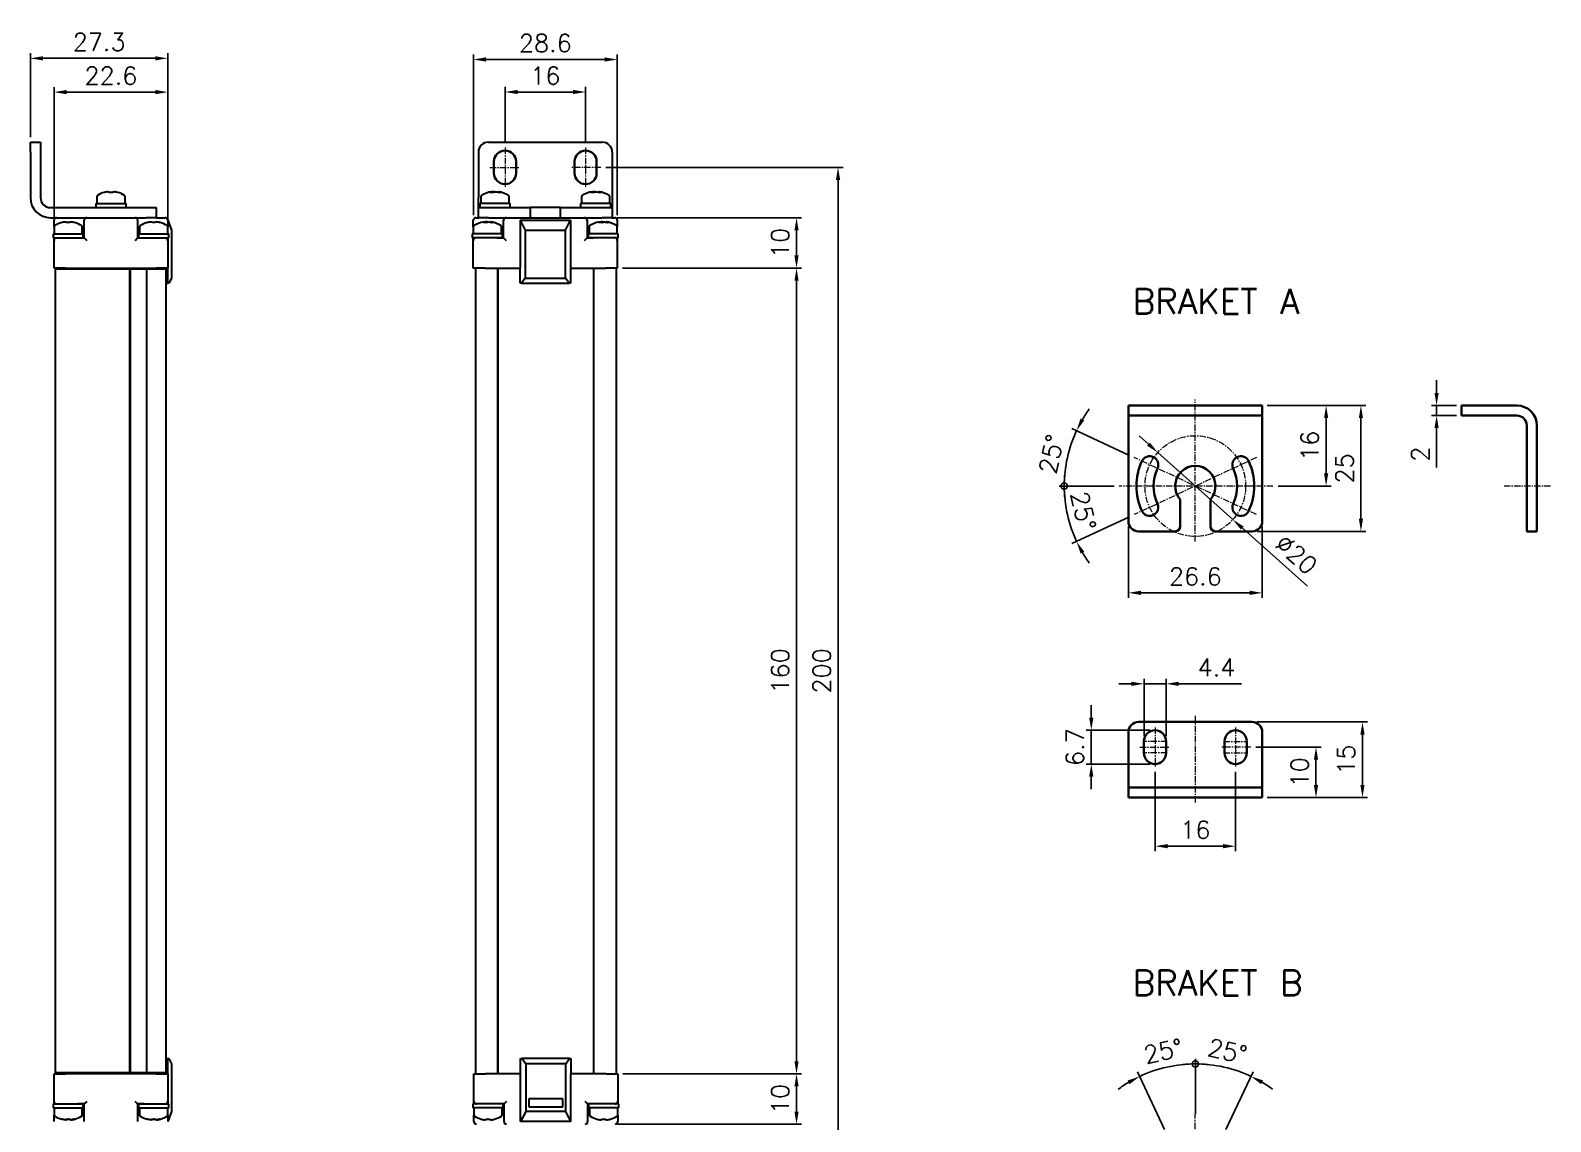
# Model space of a CAD drawing. Extents: x 172 to 474, y 203 to 556.
# Drawn here: x 171.8 to 473.8, y 339.4 to 556.1 of the extents above; entities that cross this region are included whole.
import ezdxf

# ---------------------------------------------------------------- set-up
doc = ezdxf.new("R2010")
doc.units = 0
doc.linetypes.add('CENTER', pattern=[2, 1.25, -0.25, 0.25, -0.25])
doc.layers.get('0').update_dxf_attribs({"linetype": 'CONTINUOUS'})
doc.layers.get('DEFPOINTS').update_dxf_attribs({"linetype": 'CONTINUOUS'})
for name, color, linetype, lineweight in [('AM_0', 7, 'CONTINUOUS', 35), ('Z_OM_CENTER', 4, 'CENTER', 13), ('Z_OM_OUTLINE', 7, 'CONTINUOUS', 30)]:
    doc.layers.add(name, color=color, linetype=linetype, lineweight=lineweight)
doc.layers.add('Z_OM_DIM', color=3, linetype='CONTINUOUS')
doc.styles.get("Standard").update_dxf_attribs({"font": 'txt.shx'})
doc.dimstyles.new('AM_ISO', dxfattribs={"dimtxt": 3.5, "dimasz": 2.5, "dimexe": 1, "dimexo": 1, "dimgap": 1.5, "dimtad": 1, "dimdsep": 46, "dimtxsty": 'Standard', "dimcen": 0, "dimclrd": 256, "dimclre": 256, "dimclrt": 2, "dimadec": 0, "dimazin": 2, "dimtp": 0.1, "dimtm": 0.1, "dimtfac": 0.71, "dimtdec": 3, "dimtmove": 0, "dimatfit": 3, "dimfxl": 0, "dimlwd": -1, "dimlwe": -1, "dimarcsym": 0})

# ---------------------------------------------------------------- blocks, each defined once
blk = doc.blocks.new('*D1')
at = {"layer": 'DEFPOINTS', "color": 0}
for p in [(285.07, 528.91), (332.24, 528.91), (285.07, 328.91)]:
    blk.add_point(p, dxfattribs=at)
at = {"layer": 'Z_OM_DIM'}
for p, q in [((286.07, 528.91), (333.24, 528.91)), ((332.24, 331.41), (332.24, 526.41)), ((286.07, 328.91), (333.24, 328.91))]:
    blk.add_line(p, q, dxfattribs=at)
for points in [[(331.82, 526.41), (332.66, 526.41), (332.24, 528.91)], [(331.82, 331.41), (332.66, 331.41), (332.24, 328.91)]]:
    blk.add_solid(points, dxfattribs=at)
at = {"layer": 'Z_OM_DIM', "color": 2, "insert": (328.99, 428.91), "char_height": 3.5, "attachment_point": 5, "rotation": 90}
blk.add_mtext('200', dxfattribs=at)
blk = doc.blocks.new('*D2')
at = {"layer": 'DEFPOINTS', "color": 0}
for p in [(395.76, 472.28), (410.67, 458.95)]:
    blk.add_point(p, dxfattribs=at)
at = {"layer": 'Z_OM_DIM'}
for p, q in [((393.9, 473.95), (392.03, 475.61)), ((395.76, 472.28), (410.67, 458.95)), ((425.5, 445.71), (412.54, 457.29))]:
    blk.add_line(p, q, dxfattribs=at)
for points in [[(394.17, 474.26), (393.62, 473.64), (395.76, 472.28)], [(412.81, 457.6), (412.26, 456.98), (410.67, 458.95)]]:
    blk.add_solid(points, dxfattribs=at)
at = {"layer": 'Z_OM_DIM', "color": 2, "insert": (423.28, 452.04), "char_height": 3.5, "attachment_point": 5, "rotation": 318.2093}
blk.add_mtext('∅20', dxfattribs=at)
blk = doc.blocks.new('_DotSmall')
at = {"color": 0, "linetype": 'ByBlock', "const_width": 0.5}
blk.add_lwpolyline([(-0.0625, 0, 1), (0.0625, 0, 1)], format="xyb", close=True, dxfattribs=at)
blk = doc.blocks.new('*D3')
at = {"layer": 'DEFPOINTS', "color": 0}
for p in [(415.37, 471.28), (388.1, 465.62), (418.65, 465.62), (377.45, 461.84), (391.07, 459.95)]:
    blk.add_point(p, dxfattribs=at)
at = {"layer": 'Z_OM_DIM'}
for p, q in [((387.1, 465.62), (376.17, 465.62)), ((390.16, 459.53), (378.71, 454.19))]:
    blk.add_line(p, q, dxfattribs=at)
for start, end in [(174.4976, 180), (180, 205), (210.5024, 216.0049)]:
    blk.add_arc((403.22, 465.62), 26.04, start, end, dxfattribs=at)
blk.add_solid([(380.41, 452.21), (381.15, 452.59), (379.61, 454.61)], dxfattribs=at)
at = {"layer": 'Z_OM_DIM', "xscale": 2.5, "yscale": 2.5, "zscale": 2.5, "rotation": 269.9999999999999}
blk.add_blockref('_DotSmall', (377.17, 465.62), dxfattribs=at)
at = {"layer": 'Z_OM_DIM', "color": 2, "insert": (380.97, 460.69), "char_height": 3.5, "attachment_point": 5, "rotation": 282.5}
blk.add_mtext('25°', dxfattribs=at)
blk = doc.blocks.new('*D4')
at = {"layer": 'DEFPOINTS', "color": 0}
for p in [(389.92, 458.62), (416.52, 458.62), (416.52, 444.41)]:
    blk.add_point(p, dxfattribs=at)
at = {"layer": 'Z_OM_DIM'}
for p, q in [((389.92, 457.62), (389.92, 443.41)), ((416.52, 457.62), (416.52, 443.41)), ((392.42, 444.41), (414.02, 444.41))]:
    blk.add_line(p, q, dxfattribs=at)
for points in [[(392.42, 444.83), (392.42, 444), (389.92, 444.41)], [(414.02, 444.83), (414.02, 444), (416.52, 444.41)]]:
    blk.add_solid(points, dxfattribs=at)
at = {"layer": 'Z_OM_DIM', "color": 2, "insert": (403.22, 447.66), "char_height": 3.5, "attachment_point": 5}
blk.add_mtext('26.6', dxfattribs=at)
blk = doc.blocks.new('*D5')
at = {"layer": 'DEFPOINTS', "color": 0}
for p in [(416.52, 481.62), (429.2, 481.62), (418.65, 465.62)]:
    blk.add_point(p, dxfattribs=at)
at = {"layer": 'Z_OM_DIM'}
for p, q in [((417.52, 481.62), (430.2, 481.62)), ((429.2, 468.12), (429.2, 479.12)), ((419.65, 465.62), (430.2, 465.62))]:
    blk.add_line(p, q, dxfattribs=at)
for points in [[(428.79, 479.12), (429.62, 479.12), (429.2, 481.62)], [(428.79, 468.12), (429.62, 468.12), (429.2, 465.62)]]:
    blk.add_solid(points, dxfattribs=at)
at = {"layer": 'Z_OM_DIM', "color": 2, "insert": (425.95, 473.62), "char_height": 3.5, "attachment_point": 5, "rotation": 90}
blk.add_mtext('16', dxfattribs=at)
blk = doc.blocks.new('*D6')
at = {"layer": 'DEFPOINTS', "color": 0}
for p in [(416.52, 481.62), (436.12, 481.62), (414.52, 456.62)]:
    blk.add_point(p, dxfattribs=at)
at = {"layer": 'Z_OM_DIM'}
for p, q in [((417.52, 481.62), (437.12, 481.62)), ((436.12, 459.12), (436.12, 479.12)), ((415.52, 456.62), (437.12, 456.62))]:
    blk.add_line(p, q, dxfattribs=at)
for points in [[(435.7, 479.12), (436.53, 479.12), (436.12, 481.62)], [(435.7, 459.12), (436.53, 459.12), (436.12, 456.62)]]:
    blk.add_solid(points, dxfattribs=at)
at = {"layer": 'Z_OM_DIM', "color": 2, "insert": (432.87, 469.12), "char_height": 3.5, "attachment_point": 5, "rotation": 90}
blk.add_mtext('25', dxfattribs=at)
blk = doc.blocks.new('*D7')
at = {"layer": 'DEFPOINTS', "color": 0}
for p in [(456.08, 481.62), (451.15, 479.62), (456.08, 479.62)]:
    blk.add_point(p, dxfattribs=at)
at = {"layer": 'Z_OM_DIM'}
for p, q in [((451.15, 484.12), (451.15, 486.62)), ((455.08, 481.62), (450.15, 481.62)), ((451.15, 481.62), (451.15, 479.62)), ((455.08, 479.62), (450.15, 479.62)), ((451.15, 477.12), (451.15, 469.29))]:
    blk.add_line(p, q, dxfattribs=at)
for points in [[(450.73, 484.12), (451.56, 484.12), (451.15, 481.62)], [(450.73, 477.12), (451.56, 477.12), (451.15, 479.62)]]:
    blk.add_solid(points, dxfattribs=at)
at = {"layer": 'Z_OM_DIM', "color": 2, "insert": (447.9, 471.95), "char_height": 3.5, "attachment_point": 5, "rotation": 90}
blk.add_mtext('2', dxfattribs=at)
blk = doc.blocks.new('*D8')
at = {"layer": 'DEFPOINTS', "color": 0}
for p in [(414.22, 413.77), (427.19, 413.77), (416.52, 403.77)]:
    blk.add_point(p, dxfattribs=at)
at = {"layer": 'Z_OM_DIM'}
for p, q in [((415.22, 413.77), (428.19, 413.77)), ((427.19, 406.27), (427.19, 411.27)), ((417.52, 403.77), (428.19, 403.77))]:
    blk.add_line(p, q, dxfattribs=at)
for points in [[(426.77, 411.27), (427.61, 411.27), (427.19, 413.77)], [(426.77, 406.27), (427.61, 406.27), (427.19, 403.77)]]:
    blk.add_solid(points, dxfattribs=at)
at = {"layer": 'Z_OM_DIM', "color": 2, "insert": (423.94, 408.77), "char_height": 3.5, "attachment_point": 5, "rotation": 90}
blk.add_mtext('10', dxfattribs=at)
blk = doc.blocks.new('*D9')
at = {"layer": 'DEFPOINTS', "color": 0}
for p in [(414.52, 418.77), (436.43, 418.77), (416.52, 403.77)]:
    blk.add_point(p, dxfattribs=at)
at = {"layer": 'Z_OM_DIM'}
for p, q in [((415.52, 418.77), (437.43, 418.77)), ((436.43, 406.27), (436.43, 416.27)), ((417.52, 403.77), (437.43, 403.77))]:
    blk.add_line(p, q, dxfattribs=at)
for points in [[(436.01, 416.27), (436.84, 416.27), (436.43, 418.77)], [(436.01, 406.27), (436.84, 406.27), (436.43, 403.77)]]:
    blk.add_solid(points, dxfattribs=at)
at = {"layer": 'Z_OM_DIM', "color": 2, "insert": (433.18, 411.27), "char_height": 3.5, "attachment_point": 5, "rotation": 90}
blk.add_mtext('15', dxfattribs=at)
blk = doc.blocks.new('*D10')
at = {"layer": 'DEFPOINTS', "color": 0}
for p in [(397.42, 426.35), (393.02, 414.92), (397.42, 414.92)]:
    blk.add_point(p, dxfattribs=at)
at = {"layer": 'Z_OM_DIM'}
for p, q in [((390.52, 426.35), (388.02, 426.35)), ((393.02, 415.92), (393.02, 427.35)), ((393.02, 426.35), (397.42, 426.35)), ((397.42, 415.92), (397.42, 427.35)), ((399.92, 426.35), (412.42, 426.35))]:
    blk.add_line(p, q, dxfattribs=at)
for points in [[(390.52, 426.76), (390.52, 425.93), (393.02, 426.35)], [(399.92, 426.76), (399.92, 425.93), (397.42, 426.35)]]:
    blk.add_solid(points, dxfattribs=at)
at = {"layer": 'Z_OM_DIM', "color": 2, "insert": (407.42, 429.6), "char_height": 3.5, "attachment_point": 5}
blk.add_mtext('4.4', dxfattribs=at)
blk = doc.blocks.new('*D11')
at = {"layer": 'DEFPOINTS', "color": 0}
for p in [(395.22, 417.12), (382.55, 410.42), (395.22, 410.42)]:
    blk.add_point(p, dxfattribs=at)
at = {"layer": 'Z_OM_DIM'}
for p, q in [((382.55, 419.62), (382.55, 422.12)), ((394.22, 417.12), (381.55, 417.12)), ((382.55, 417.12), (382.55, 410.42)), ((394.22, 410.42), (381.55, 410.42)), ((382.55, 407.92), (382.55, 405.42))]:
    blk.add_line(p, q, dxfattribs=at)
for points in [[(382.13, 419.62), (382.96, 419.62), (382.55, 417.12)], [(382.13, 407.92), (382.96, 407.92), (382.55, 410.42)]]:
    blk.add_solid(points, dxfattribs=at)
at = {"layer": 'Z_OM_DIM', "color": 2, "insert": (379.3, 413.77), "char_height": 3.5, "attachment_point": 5, "rotation": 90}
blk.add_mtext('6.7', dxfattribs=at)
blk = doc.blocks.new('*D12')
at = {"layer": 'DEFPOINTS', "color": 0}
for p in [(395.22, 409.86), (411.22, 409.86), (411.22, 394.1)]:
    blk.add_point(p, dxfattribs=at)
at = {"layer": 'Z_OM_DIM'}
for p, q in [((395.22, 408.86), (395.22, 393.1)), ((411.22, 408.86), (411.22, 393.1)), ((397.72, 394.1), (408.72, 394.1))]:
    blk.add_line(p, q, dxfattribs=at)
for points in [[(397.72, 394.52), (397.72, 393.69), (395.22, 394.1)], [(408.72, 394.52), (408.72, 393.69), (411.22, 394.1)]]:
    blk.add_solid(points, dxfattribs=at)
at = {"layer": 'Z_OM_DIM', "color": 2, "insert": (403.22, 397.35), "char_height": 3.5, "attachment_point": 5}
blk.add_mtext('16', dxfattribs=at)
blk = doc.blocks.new('*D14')
at = {"layer": 'DEFPOINTS', "color": 0}
for p in [(378.27, 473.09), (391.07, 471.28), (388.1, 465.62), (418.65, 465.62), (415.37, 459.95)]:
    blk.add_point(p, dxfattribs=at)
at = {"layer": 'Z_OM_DIM'}
for p, q in [((390.16, 471.71), (378.71, 477.05)), ((387.1, 465.62), (376.17, 465.62))]:
    blk.add_line(p, q, dxfattribs=at)
for start, end in [(143.9951, 149.4976), (155, 180), (180, 185.5024)]:
    blk.add_arc((403.22, 465.62), 26.04, start, end, dxfattribs=at)
blk.add_solid([(381.15, 478.64), (380.41, 479.03), (379.61, 476.62)], dxfattribs=at)
at = {"layer": 'Z_OM_DIM', "xscale": 2.5, "yscale": 2.5, "zscale": 2.5, "rotation": 89.99999999999984}
blk.add_blockref('_DotSmall', (377.17, 465.62), dxfattribs=at)
at = {"layer": 'Z_OM_DIM', "color": 2, "insert": (374.62, 471.96), "char_height": 3.5, "attachment_point": 5, "rotation": 77.5}
blk.add_mtext('25°', dxfattribs=at)
blk = doc.blocks.new('*D15')
at = {"layer": 'DEFPOINTS', "color": 0}
for p in [(399.42, 350.58), (403.22, 339.94), (397.55, 336.97), (408.88, 312.96), (403.22, 309.69)]:
    blk.add_point(p, dxfattribs=at)
at = {"layer": 'Z_OM_DIM'}
for p, q in [((403.22, 340.94), (403.22, 351.86)), ((397.12, 337.87), (391.73, 349.29))]:
    blk.add_line(p, q, dxfattribs=at)
for start, end in [(90, 115.2737), (84.466, 90), (120.8077, 126.3417)]:
    blk.add_arc((403.22, 324.97), 25.89, start, end, dxfattribs=at)
blk.add_solid([(389.76, 347.57), (390.15, 346.84), (392.16, 348.38)], dxfattribs=at)
at = {"layer": 'Z_OM_DIM', "xscale": 2.5, "yscale": 2.5, "zscale": 2.5, "rotation": 179.9999999999999}
blk.add_blockref('_DotSmall', (403.22, 350.86), dxfattribs=at)
at = {"layer": 'Z_OM_DIM', "color": 2, "insert": (396.84, 353.4), "char_height": 3.5, "attachment_point": 5, "rotation": 12.6368}
blk.add_mtext('25°', dxfattribs=at)
blk = doc.blocks.new('*D16')
at = {"layer": 'DEFPOINTS', "color": 0}
for p in [(410.72, 349.75), (403.22, 339.94), (408.88, 336.97), (397.55, 312.96), (403.22, 309.69)]:
    blk.add_point(p, dxfattribs=at)
at = {"layer": 'Z_OM_DIM'}
for p, q in [((403.22, 340.94), (403.22, 351.86)), ((409.31, 337.87), (414.7, 349.29))]:
    blk.add_line(p, q, dxfattribs=at)
for start, end in [(90, 95.533), (64.7263, 90), (53.6604, 59.1933)]:
    blk.add_arc((403.22, 324.97), 25.9, start, end, dxfattribs=at)
blk.add_solid([(416.28, 346.84), (416.68, 347.58), (414.27, 348.39)], dxfattribs=at)
at = {"layer": 'Z_OM_DIM', "xscale": 2.5, "yscale": 2.5, "zscale": 2.5, "rotation": 359.9999999999999}
blk.add_blockref('_DotSmall', (403.22, 350.86), dxfattribs=at)
at = {"layer": 'Z_OM_DIM', "color": 2, "insert": (409.59, 353.41), "char_height": 3.5, "attachment_point": 5, "rotation": 347.3632}
blk.add_mtext('25°', dxfattribs=at)
blk = doc.blocks.new('*D25')
at = {"layer": 'DEFPOINTS', "color": 0}
for p in [(288.38, 508.91), (323.99, 508.91), (288.48, 348.91)]:
    blk.add_point(p, dxfattribs=at)
at = {"layer": 'Z_OM_DIM'}
for p, q in [((289.38, 508.91), (324.99, 508.91)), ((323.99, 351.41), (323.99, 506.41)), ((289.48, 348.91), (324.99, 348.91))]:
    blk.add_line(p, q, dxfattribs=at)
for points in [[(323.57, 506.41), (324.4, 506.41), (323.99, 508.91)], [(323.57, 351.41), (324.4, 351.41), (323.99, 348.91)]]:
    blk.add_solid(points, dxfattribs=at)
at = {"layer": 'Z_OM_DIM', "color": 2, "insert": (320.74, 428.91), "char_height": 3.5, "attachment_point": 5, "rotation": 90}
blk.add_mtext('160', dxfattribs=at)
blk = doc.blocks.new('*D26')
at = {"layer": 'DEFPOINTS', "color": 0}
for p in [(287.38, 518.91), (323.99, 518.91), (288.38, 508.91)]:
    blk.add_point(p, dxfattribs=at)
at = {"layer": 'Z_OM_DIM'}
for p, q in [((288.38, 518.91), (324.99, 518.91)), ((323.99, 511.41), (323.99, 516.41)), ((289.38, 508.91), (324.99, 508.91))]:
    blk.add_line(p, q, dxfattribs=at)
for points in [[(323.57, 516.41), (324.4, 516.41), (323.99, 518.91)], [(323.57, 511.41), (324.4, 511.41), (323.99, 508.91)]]:
    blk.add_solid(points, dxfattribs=at)
at = {"layer": 'Z_OM_DIM', "color": 2, "insert": (320.74, 513.91), "char_height": 3.5, "attachment_point": 5, "rotation": 90}
blk.add_mtext('10', dxfattribs=at)
blk = doc.blocks.new('*D27')
at = {"layer": 'DEFPOINTS', "color": 0}
for p in [(288.48, 348.91), (287.48, 338.91), (323.99, 338.91)]:
    blk.add_point(p, dxfattribs=at)
at = {"layer": 'Z_OM_DIM'}
for p, q in [((289.48, 348.91), (324.99, 348.91)), ((323.99, 346.41), (323.99, 341.41)), ((288.48, 338.91), (324.99, 338.91))]:
    blk.add_line(p, q, dxfattribs=at)
for points in [[(323.57, 346.41), (324.4, 346.41), (323.99, 348.91)], [(323.57, 341.41), (324.4, 341.41), (323.99, 338.91)]]:
    blk.add_solid(points, dxfattribs=at)
at = {"layer": 'Z_OM_DIM', "color": 2, "insert": (320.74, 343.91), "char_height": 3.5, "attachment_point": 5, "rotation": 90}
blk.add_mtext('10', dxfattribs=at)
blk = doc.blocks.new('*D29')
at = {"layer": 'DEFPOINTS', "color": 0}
for p in [(288.38, 550.33), (259.78, 518.41), (288.38, 518.41)]:
    blk.add_point(p, dxfattribs=at)
at = {"layer": 'Z_OM_DIM'}
for p, q in [((259.78, 519.41), (259.78, 551.33)), ((262.28, 550.33), (285.88, 550.33)), ((288.38, 519.41), (288.38, 551.33))]:
    blk.add_line(p, q, dxfattribs=at)
for points in [[(262.28, 550.75), (262.28, 549.91), (259.78, 550.33)], [(285.88, 550.75), (285.88, 549.91), (288.38, 550.33)]]:
    blk.add_solid(points, dxfattribs=at)
at = {"layer": 'Z_OM_DIM', "color": 2, "insert": (274.08, 553.58), "char_height": 3.5, "attachment_point": 5}
blk.add_mtext('28.6', dxfattribs=at)
blk = doc.blocks.new('*D30')
at = {"layer": 'DEFPOINTS', "color": 0}
for p in [(282.08, 543.87), (266.08, 532.82), (282.08, 532.82)]:
    blk.add_point(p, dxfattribs=at)
at = {"layer": 'Z_OM_DIM'}
for p, q in [((266.08, 533.82), (266.08, 544.87)), ((268.58, 543.87), (279.58, 543.87)), ((282.08, 533.82), (282.08, 544.87))]:
    blk.add_line(p, q, dxfattribs=at)
for points in [[(268.58, 544.29), (268.58, 543.46), (266.08, 543.87)], [(279.58, 544.29), (279.58, 543.46), (282.08, 543.87)]]:
    blk.add_solid(points, dxfattribs=at)
at = {"layer": 'Z_OM_DIM', "color": 2, "insert": (274.08, 547.12), "char_height": 3.5, "attachment_point": 5}
blk.add_mtext('16', dxfattribs=at)
blk = doc.blocks.new('*D31')
at = {"layer": 'DEFPOINTS', "color": 0}
for p in [(176.48, 543.85), (176.48, 514.41), (199.08, 514.41)]:
    blk.add_point(p, dxfattribs=at)
at = {"layer": 'Z_OM_DIM'}
for p, q in [((176.48, 515.41), (176.48, 544.85)), ((196.58, 543.85), (178.98, 543.85)), ((199.08, 515.41), (199.08, 544.85))]:
    blk.add_line(p, q, dxfattribs=at)
for points in [[(178.98, 544.27), (178.98, 543.43), (176.48, 543.85)], [(196.58, 544.27), (196.58, 543.43), (199.08, 543.85)]]:
    blk.add_solid(points, dxfattribs=at)
at = {"layer": 'Z_OM_DIM', "color": 2, "insert": (187.78, 547.1), "char_height": 3.5, "attachment_point": 5}
blk.add_mtext('22.6', dxfattribs=at)
blk = doc.blocks.new('*D32')
at = {"layer": 'DEFPOINTS', "color": 0}
for p in [(199.08, 550.56), (171.78, 533.91), (199.08, 514.41)]:
    blk.add_point(p, dxfattribs=at)
at = {"layer": 'Z_OM_DIM'}
for p, q in [((171.78, 534.91), (171.78, 551.56)), ((174.28, 550.56), (196.58, 550.56)), ((199.08, 515.41), (199.08, 551.56))]:
    blk.add_line(p, q, dxfattribs=at)
for points in [[(174.28, 550.97), (174.28, 550.14), (171.78, 550.56)], [(196.58, 550.97), (196.58, 550.14), (199.08, 550.56)]]:
    blk.add_solid(points, dxfattribs=at)
at = {"layer": 'Z_OM_DIM', "color": 2, "insert": (185.43, 553.81), "char_height": 3.5, "attachment_point": 5}
blk.add_mtext('27.3', dxfattribs=at)

msp = doc.modelspace()

# ---------------------------------------------------------------- linework, layer by layer
at = {"layer": 'AM_0'}
for p, q in [((263.875, 530.062), (263.875, 527.762)), ((268.275, 527.762), (268.275, 530.062)), ((279.875, 530.062), (279.875, 527.762)), ((284.275, 530.062), (284.275, 527.762)), ((456.08, 481.618), (467.08, 481.618)), ((456.08, 479.618), (456.08, 481.618)), ((456.08, 479.618), (467.08, 479.618)), ((469.08, 456.618), (469.08, 477.618)), ((471.08, 456.618), (471.08, 477.618)), ((400.217, 462.973), (400.217, 457.618)), ((406.217, 462.973), (406.217, 457.618)), ((407.217, 456.618), (414.517, 456.618)), ((469.08, 456.618), (471.08, 456.618)), ((414.517, 418.766), (391.917, 418.766)), ((389.917, 416.766), (389.917, 403.766)), ((393.017, 414.916), (393.017, 412.616)), ((397.417, 412.616), (397.417, 414.916)), ((409.017, 414.916), (409.017, 412.616)), ((413.417, 414.916), (413.417, 412.616)), ((416.517, 416.766), (416.517, 403.766)), ((416.517, 405.766), (389.917, 405.766)), ((416.517, 403.766), (389.917, 403.766))]:
    msp.add_line(p, q, dxfattribs=at)
at = {"layer": 'AM_0', "linetype": 'Continuous'}
for p, q in [((389.917, 458.618), (389.917, 481.618)), ((416.517, 481.618), (389.917, 481.618)), ((416.517, 458.618), (416.517, 481.618)), ((416.517, 479.618), (389.917, 479.618)), ((391.917, 456.618), (399.217, 456.618))]:
    msp.add_line(p, q, dxfattribs=at)
at = {"layer": 'AM_0'}
for centre, radius, start, end in [((266.075, 530.062), 2.2, 0, 180), ((282.075, 530.062), 2.2, 0, 180), ((266.075, 527.762), 2.2, 180, 0), ((282.075, 527.762), 2.2, 180, 0), ((467.08, 477.618), 4, 0, 90), ((467.08, 477.618), 2, 0, 90), ((399.217, 457.618), 1, 270, 0), ((407.217, 457.618), 1, 180, 270), ((391.917, 416.766), 2, 90, 180), ((395.217, 414.916), 2.2, 0, 180), ((411.217, 414.916), 2.2, 0, 180), ((414.517, 416.766), 2, 0, 90), ((395.217, 412.616), 2.2, 180, 0), ((411.217, 412.616), 2.2, 180, 0)]:
    msp.add_arc(centre, radius, start, end, dxfattribs=at)
at = {"layer": 'AM_0', "linetype": 'Continuous'}
for centre, radius, start, end in [((394.154, 469.845), 1.7, 335, 155), ((412.28, 469.845), 1.7, 25, 205), ((403.217, 465.618), 11.7, 155, 205), ((403.217, 465.618), 8.3, 155, 205), ((403.217, 465.618), 4, 318.59038, 221.40962), ((403.217, 465.618), 8.3, 335, 25), ((403.217, 465.618), 11.7, 335, 25), ((394.154, 461.392), 1.7, 205, 25), ((412.28, 461.392), 1.7, 155, 335), ((391.917, 458.618), 2, 180, 270), ((414.517, 458.618), 2, 270, 0)]:
    msp.add_arc(centre, radius, start, end, dxfattribs=at)
at = {"layer": 'Z_OM_CENTER'}
for p, q in [((266.075, 532.822), (266.075, 525.002)), ((282.075, 532.822), (282.075, 525.002)), ((263.075, 528.912), (269.075, 528.912)), ((285.075, 528.912), (279.075, 528.912)), ((403.217, 454.616), (403.217, 482.801)), ((415.368, 459.952), (391.065, 471.285)), ((415.368, 471.285), (391.065, 459.952)), ((418.647, 465.618), (388.096, 465.618)), ((473.798, 465.618), (464.51, 465.618)), ((403.217, 420.018), (403.217, 402.66)), ((395.217, 417.676), (395.217, 409.856)), ((411.217, 417.676), (411.217, 409.856)), ((392.217, 413.766), (398.216, 413.766)), ((397.585, 414.916), (392.762, 414.916)), ((414.216, 413.766), (408.217, 413.766)), ((408.848, 414.916), (413.672, 414.916)), ((397.585, 412.616), (392.762, 412.616)), ((408.848, 412.616), (413.672, 412.616)), ((403.217, 302.005), (403.217, 340.873)), ((403.217, 302.005), (403.217, 340.873))]:
    msp.add_line(p, q, dxfattribs=at)
msp.add_circle((403.217, 465.618), 10, dxfattribs=at)
at = {"layer": 'Z_OM_OUTLINE', "color": 7, "linetype": 'Continuous'}
for p, q in [((171.78, 531.912), (171.78, 533.912)), ((171.78, 533.912), (173.78, 533.912)), ((171.78, 531.912), (171.78, 522.912)), ((173.78, 533.912), (173.78, 531.912)), ((173.78, 531.912), (173.78, 522.912)), ((260.775, 531.912), (260.775, 522.912)), ((262.775, 533.912), (285.375, 533.912)), ((287.375, 531.912), (287.375, 522.912)), ((184.98, 523.109), (184.98, 521.712)), ((186.474, 523.924), (186.468, 523.937)), ((187.216, 524.066), (187.41, 524.066)), ((187.41, 524.066), (187.41, 523.924)), ((188.15, 524.066), (188.345, 524.066)), ((188.15, 523.924), (188.15, 524.066)), ((189.093, 523.937), (189.087, 523.924)), ((190.58, 521.712), (190.58, 523.109)), ((260.775, 520.912), (260.775, 522.912)), ((261.275, 523.109), (261.275, 521.712)), ((263.4, 524.066), (263.451, 524.066)), ((263.458, 523.924), (263.451, 524.066)), ((264.063, 524.066), (263.816, 524.066)), ((264.063, 524.066), (264.334, 524.066)), ((266.875, 521.712), (266.875, 523.109)), ((281.275, 523.109), (281.275, 521.712)), ((283.4, 524.066), (283.451, 524.066)), ((283.458, 523.924), (283.451, 524.066)), ((284.063, 524.066), (283.816, 524.066)), ((284.063, 524.066), (284.334, 524.066)), ((286.875, 521.712), (286.875, 523.109)), ((287.375, 522.912), (287.375, 520.912)), ((175.78, 520.912), (194.78, 520.912)), ((184.78, 521.712), (184.78, 520.912)), ((184.78, 521.712), (187.78, 521.712)), ((187.78, 521.712), (190.78, 521.712)), ((190.78, 520.912), (190.78, 521.712)), ((194.78, 520.912), (196.78, 520.912)), ((196.78, 520.912), (196.78, 518.912)), ((260.775, 520.912), (262.775, 520.912)), ((260.775, 518.912), (260.775, 520.912)), ((267.075, 521.712), (261.075, 521.712)), ((261.075, 521.712), (261.075, 520.912)), ((262.775, 520.912), (270.075, 520.912)), ((267.075, 520.912), (267.075, 521.712)), ((270.075, 520.912), (271.075, 520.912)), ((277.075, 520.912), (271.075, 520.912)), ((271.075, 520.912), (271.075, 518.912)), ((277.075, 518.912), (277.075, 520.912)), ((277.075, 520.912), (278.075, 520.912)), ((278.075, 520.912), (285.375, 520.912)), ((281.075, 521.712), (281.075, 520.912)), ((287.075, 521.712), (281.075, 521.712)), ((285.375, 520.912), (287.375, 520.912)), ((287.075, 520.912), (287.075, 521.712)), ((287.375, 520.912), (287.375, 518.912)), ((175.78, 518.912), (182.98, 518.912)), ((176.48, 517.109), (176.48, 518.412)), ((176.48, 517.109), (176.48, 515.712)), ((177.974, 517.924), (177.968, 517.937)), ((178.716, 518.066), (178.91, 518.066)), ((178.91, 518.066), (178.91, 517.924)), ((179.65, 518.066), (179.845, 518.066)), ((179.65, 517.924), (179.65, 518.066)), ((180.593, 517.937), (180.587, 517.924)), ((182.08, 515.712), (182.08, 517.109)), ((182.48, 514.912), (182.48, 518.412)), ((182.98, 518.912), (192.58, 518.912)), ((192.58, 518.912), (194.78, 518.912)), ((193.08, 518.412), (193.08, 514.912)), ((193.48, 517.109), (193.48, 515.712)), ((196.78, 518.912), (194.78, 518.912)), ((194.974, 517.924), (194.968, 517.937)), ((195.716, 518.066), (195.91, 518.066)), ((195.91, 518.066), (195.91, 517.924)), ((196.65, 518.066), (196.845, 518.066)), ((196.65, 517.924), (196.65, 518.066)), ((196.78, 518.912), (198.58, 518.912)), ((197.593, 517.937), (197.587, 517.924)), ((199.08, 518.412), (199.78, 516.412)), ((199.08, 518.412), (199.08, 517.109)), ((199.08, 515.712), (199.08, 517.109)), ((259.775, 517.109), (259.775, 518.412)), ((259.775, 517.109), (259.775, 515.712)), ((260.275, 518.912), (260.775, 518.912)), ((262.775, 518.912), (260.775, 518.912)), ((261.905, 518.066), (261.992, 518.066)), ((261.998, 517.924), (261.992, 518.066)), ((262.495, 518.066), (262.234, 518.066)), ((262.245, 517.924), (262.234, 518.066)), ((262.655, 518.066), (262.916, 518.066)), ((262.775, 518.912), (266.275, 518.912)), ((263.245, 518.066), (263.158, 518.066)), ((265.375, 515.712), (265.375, 517.109)), ((265.775, 514.912), (265.775, 518.412)), ((266.275, 518.912), (281.875, 518.912)), ((269.075, 518.412), (269.075, 508.912)), ((269.075, 518.412), (279.075, 518.412)), ((269.075, 518.412), (270.075, 516.412)), ((278.075, 516.412), (279.075, 518.412)), ((279.075, 518.412), (279.075, 508.912)), ((281.875, 518.912), (285.375, 518.912)), ((282.375, 518.412), (282.375, 514.912)), ((282.775, 517.109), (282.775, 515.712)), ((284.905, 518.066), (284.992, 518.066)), ((284.998, 517.924), (284.992, 518.066)), ((285.495, 518.066), (285.234, 518.066)), ((285.245, 517.924), (285.234, 518.066)), ((287.375, 518.912), (285.375, 518.912)), ((285.655, 518.066), (285.916, 518.066)), ((286.245, 518.066), (286.158, 518.066)), ((287.375, 518.912), (287.875, 518.912)), ((288.375, 518.412), (288.375, 517.109)), ((288.375, 515.712), (288.375, 517.109)), ((176.28, 515.712), (176.28, 514.912)), ((176.28, 515.712), (179.28, 515.712)), ((176.28, 514.912), (179.28, 514.912)), ((176.48, 514.412), (176.48, 514.912)), ((176.48, 508.912), (176.48, 514.412)), ((179.28, 515.712), (182.28, 515.712)), ((179.28, 514.912), (182.28, 514.912)), ((181.206, 514.912), (182.48, 514.912)), ((182.28, 514.912), (182.28, 515.712)), ((182.48, 514.912), (182.98, 514.412)), ((192.58, 514.412), (193.08, 514.912)), ((193.08, 514.912), (194.354, 514.912)), ((193.28, 515.712), (193.28, 514.912)), ((193.28, 515.712), (196.28, 515.712)), ((193.28, 514.912), (196.28, 514.912)), ((196.28, 515.712), (199.28, 515.712)), ((196.28, 514.912), (199.28, 514.912)), ((199.08, 514.912), (199.08, 514.412)), ((199.08, 514.412), (199.08, 508.912)), ((199.28, 514.912), (199.28, 515.712)), ((199.78, 516.412), (199.78, 506.912)), ((265.575, 515.712), (259.575, 515.712)), ((259.575, 515.712), (259.575, 514.912)), ((265.575, 514.912), (259.575, 514.912)), ((259.775, 514.412), (259.775, 514.912)), ((259.775, 508.912), (259.775, 514.412)), ((264.501, 514.912), (265.775, 514.912)), ((265.575, 514.912), (265.575, 515.712)), ((265.775, 514.912), (266.275, 514.412)), ((270.075, 516.412), (270.075, 506.912)), ((270.075, 516.412), (278.075, 516.412)), ((278.075, 506.912), (278.075, 516.412)), ((281.875, 514.412), (282.375, 514.912)), ((282.375, 514.912), (283.649, 514.912)), ((282.575, 515.712), (282.575, 514.912)), ((288.575, 515.712), (282.575, 515.712)), ((288.575, 514.912), (282.575, 514.912)), ((288.375, 514.912), (288.375, 514.412)), ((288.375, 514.412), (288.375, 508.912)), ((288.575, 514.912), (288.575, 515.712)), ((178.78, 508.912), (176.48, 508.912)), ((176.78, 349.112), (176.78, 508.712)), ((178.78, 508.712), (176.78, 508.712)), ((177.38, 508.912), (177.38, 508.712)), ((178.78, 508.912), (196.78, 508.912)), ((191.546, 508.712), (178.78, 508.712)), ((191.546, 349.112), (191.546, 508.712)), ((191.68, 508.712), (191.546, 508.712)), ((191.68, 349.112), (191.68, 508.712)), ((194.88, 508.712), (191.68, 508.712)), ((194.88, 349.112), (194.88, 508.712)), ((196.78, 508.712), (194.88, 508.712)), ((199.08, 508.912), (196.78, 508.912)), ((198.78, 508.712), (196.78, 508.712)), ((198.18, 508.912), (198.18, 508.712)), ((198.78, 508.912), (198.78, 508.712)), ((198.78, 349.112), (198.78, 508.712)), ((199.08, 505.912), (199.08, 508.912)), ((262.075, 508.912), (259.775, 508.912)), ((260.175, 508.912), (260.175, 348.912)), ((262.075, 508.912), (269.075, 508.912)), ((264.675, 508.912), (264.675, 348.912)), ((264.675, 348.912), (264.675, 508.912)), ((269.075, 505.912), (269.075, 508.912)), ((279.075, 508.912), (279.075, 505.912)), ((279.075, 508.912), (286.075, 508.912)), ((283.675, 508.912), (283.675, 348.912)), ((288.375, 508.912), (286.075, 508.912)), ((288.175, 508.912), (288.175, 348.912)), ((198.78, 505.912), (199.08, 505.912)), ((199.28, 505.912), (199.08, 505.912)), ((199.78, 506.912), (199.28, 505.912)), ((269.361, 505.912), (269.075, 505.912)), ((270.075, 506.912), (269.361, 505.912)), ((269.361, 505.912), (278.789, 505.912)), ((270.075, 506.912), (278.075, 506.912)), ((278.789, 505.912), (278.075, 506.912)), ((279.075, 505.912), (278.789, 505.912)), ((198.78, 351.912), (199.08, 351.912)), ((199.08, 348.912), (199.08, 351.912)), ((199.08, 351.912), (199.28, 351.912)), ((199.28, 351.912), (199.78, 350.912)), ((199.78, 350.912), (199.78, 341.412)), ((269.175, 348.912), (269.175, 351.912)), ((269.175, 351.912), (269.461, 351.912)), ((278.889, 351.912), (269.461, 351.912)), ((269.461, 351.912), (270.175, 350.912)), ((278.175, 350.912), (270.175, 350.912)), ((270.175, 350.912), (270.175, 341.412)), ((278.175, 350.912), (278.889, 351.912)), ((278.175, 341.412), (278.175, 350.912)), ((278.889, 351.912), (279.175, 351.912)), ((279.175, 351.912), (279.175, 348.912)), ((176.48, 343.412), (176.48, 348.912)), ((176.48, 348.912), (178.78, 348.912)), ((178.78, 349.112), (176.78, 349.112)), ((178.061, 349.112), (177.78, 348.916)), ((180.78, 348.916), (177.78, 348.916)), ((177.78, 348.916), (177.78, 348.912)), ((191.546, 349.112), (178.78, 349.112)), ((196.78, 348.912), (178.78, 348.912)), ((180.78, 348.916), (180.5, 349.112)), ((180.78, 348.912), (180.78, 348.916)), ((191.68, 349.112), (191.546, 349.112)), ((194.88, 349.112), (191.68, 349.112)), ((195.061, 349.112), (194.78, 348.916)), ((196.171, 348.916), (194.78, 348.916)), ((194.78, 348.916), (194.78, 348.912)), ((196.78, 349.112), (194.88, 349.112)), ((197.78, 348.916), (196.171, 348.916)), ((198.78, 349.112), (196.78, 349.112)), ((196.78, 348.912), (199.08, 348.912)), ((197.78, 348.916), (197.5, 349.112)), ((197.78, 348.912), (197.78, 348.916)), ((198.78, 348.912), (198.78, 349.112)), ((199.08, 348.912), (199.08, 343.412)), ((259.875, 348.912), (262.175, 348.912)), ((259.875, 343.412), (259.875, 348.912)), ((269.175, 348.912), (262.175, 348.912)), ((269.175, 339.412), (269.175, 348.912)), ((279.175, 339.412), (279.175, 348.912)), ((286.175, 348.912), (279.175, 348.912)), ((286.175, 348.912), (288.475, 348.912)), ((288.475, 348.912), (288.475, 343.412)), ((176.28, 342.912), (179.28, 342.912)), ((176.28, 342.912), (176.28, 342.112)), ((176.28, 342.112), (179.28, 342.112)), ((176.48, 342.912), (176.48, 343.412)), ((176.48, 342.112), (176.48, 340.716)), ((179.28, 342.912), (182.28, 342.912)), ((179.28, 342.112), (182.28, 342.112)), ((182.48, 342.912), (181.206, 342.912)), ((182.08, 340.716), (182.08, 342.112)), ((182.28, 342.112), (182.28, 342.912)), ((182.98, 343.412), (182.48, 342.912)), ((182.48, 339.412), (182.48, 342.912)), ((193.08, 342.912), (192.58, 343.412)), ((194.354, 342.912), (193.08, 342.912)), ((193.08, 342.912), (193.08, 339.412)), ((193.28, 342.912), (196.28, 342.912)), ((193.28, 342.912), (193.28, 342.112)), ((193.28, 342.112), (196.28, 342.112)), ((193.48, 342.112), (193.48, 340.716)), ((196.28, 342.912), (199.28, 342.912)), ((196.28, 342.112), (199.28, 342.112)), ((199.08, 343.412), (199.08, 342.912)), ((199.08, 340.716), (199.08, 342.112)), ((199.78, 341.412), (199.08, 339.412)), ((199.28, 342.112), (199.28, 342.912)), ((265.675, 342.912), (259.675, 342.912)), ((259.675, 342.912), (259.675, 342.112)), ((265.675, 342.112), (259.675, 342.112)), ((259.875, 342.912), (259.875, 343.412)), ((259.875, 342.112), (259.875, 340.716)), ((265.875, 342.912), (264.601, 342.912)), ((265.475, 340.716), (265.475, 342.112)), ((265.675, 342.112), (265.675, 342.912)), ((266.375, 343.412), (265.875, 342.912)), ((265.875, 339.412), (265.875, 342.912)), ((270.175, 341.412), (269.175, 339.412)), ((278.175, 341.412), (270.175, 341.412)), ((277.575, 343.912), (270.775, 343.912)), ((270.775, 343.912), (270.775, 342.312)), ((270.775, 342.312), (277.575, 342.312)), ((277.575, 342.312), (277.575, 343.912)), ((279.175, 339.412), (278.175, 341.412)), ((282.475, 342.912), (281.975, 343.412)), ((282.475, 342.912), (282.475, 339.412)), ((283.749, 342.912), (282.475, 342.912)), ((282.675, 342.912), (282.675, 342.112)), ((288.675, 342.912), (282.675, 342.912)), ((288.675, 342.112), (282.675, 342.112)), ((282.875, 342.112), (282.875, 340.716)), ((288.475, 343.412), (288.475, 342.912)), ((288.475, 340.716), (288.475, 342.112)), ((288.675, 342.112), (288.675, 342.912)), ((176.48, 339.412), (176.48, 340.716)), ((178.862, 339.758), (178.685, 339.758)), ((178.853, 339.758), (178.962, 339.758)), ((178.862, 339.758), (178.863, 339.9)), ((178.961, 339.9), (178.962, 339.758)), ((179.81, 339.758), (179.599, 339.758)), ((179.81, 339.758), (179.876, 339.758)), ((195.87, 339.758), (195.69, 339.758)), ((195.862, 339.758), (195.953, 339.758)), ((195.87, 339.758), (195.871, 339.9)), ((195.952, 339.9), (195.953, 339.758)), ((196.817, 339.758), (196.608, 339.758)), ((196.817, 339.758), (196.871, 339.758)), ((199.08, 340.716), (199.08, 339.412)), ((259.875, 339.412), (259.875, 340.716)), ((261.363, 339.888), (261.369, 339.9)), ((262.305, 339.758), (262.11, 339.758)), ((262.305, 339.9), (262.305, 339.758)), ((263.045, 339.758), (263.045, 339.9)), ((263.24, 339.758), (263.045, 339.758)), ((263.981, 339.9), (263.988, 339.888)), ((279.175, 339.412), (269.175, 339.412)), ((284.363, 339.888), (284.369, 339.9)), ((285.305, 339.758), (285.11, 339.758)), ((285.305, 339.9), (285.305, 339.758)), ((286.045, 339.758), (286.045, 339.9)), ((286.24, 339.758), (286.045, 339.758)), ((286.981, 339.9), (286.988, 339.888)), ((288.475, 340.716), (288.475, 339.412))]:
    msp.add_line(p, q, dxfattribs=at)
at = {"layer": 'Z_OM_OUTLINE', "color": 7, "linetype": 'Continuous', "flags": 128}
for points in [[(188.15, 523.924), (188.058, 523.93), (187.965, 523.934), (187.873, 523.936), (187.78, 523.937), (187.688, 523.936), (187.595, 523.934), (187.503, 523.93), (187.41, 523.924)], [(263.451, 524.066), (263.399, 524.055), (263.346, 524.042), (263.294, 524.026), (263.241, 524.009), (263.189, 523.991), (263.137, 523.97), (263.086, 523.948), (263.034, 523.924)], [(263.646, 523.924), (263.568, 523.93), (263.491, 523.934), (263.413, 523.936), (263.337, 523.937), (263.26, 523.936), (263.184, 523.934), (263.109, 523.93), (263.034, 523.924)], [(263.816, 524.066), (263.739, 524.055), (263.661, 524.042), (263.584, 524.026), (263.508, 524.009), (263.453, 523.996)], [(263.646, 523.924), (263.697, 523.948), (263.749, 523.97), (263.801, 523.991), (263.853, 524.009), (263.905, 524.026), (263.958, 524.042), (264.011, 524.055), (264.063, 524.066)], [(264.334, 524.066), (264.411, 524.055), (264.489, 524.042), (264.566, 524.026), (264.643, 524.009), (264.719, 523.991), (264.795, 523.97), (264.871, 523.948), (264.947, 523.924)], [(265.363, 523.924), (265.288, 523.948), (265.212, 523.97), (265.135, 523.991), (265.059, 524.009), (264.982, 524.026), (264.905, 524.042), (264.828, 524.055), (264.75, 524.066)], [(265.363, 523.924), (265.314, 523.93), (265.263, 523.934), (265.212, 523.936), (265.16, 523.937), (265.108, 523.936), (265.055, 523.934), (265.001, 523.93), (264.947, 523.924)], [(283.451, 524.066), (283.399, 524.055), (283.346, 524.042), (283.294, 524.026), (283.241, 524.009), (283.189, 523.991), (283.137, 523.97), (283.086, 523.948), (283.034, 523.924)], [(283.646, 523.924), (283.568, 523.93), (283.491, 523.934), (283.413, 523.936), (283.337, 523.937), (283.26, 523.936), (283.184, 523.934), (283.109, 523.93), (283.034, 523.924)], [(283.816, 524.066), (283.739, 524.055), (283.661, 524.042), (283.584, 524.026), (283.508, 524.009), (283.453, 523.996)], [(283.646, 523.924), (283.697, 523.948), (283.749, 523.97), (283.801, 523.991), (283.853, 524.009), (283.905, 524.026), (283.958, 524.042), (284.011, 524.055), (284.063, 524.066)], [(284.334, 524.066), (284.411, 524.055), (284.489, 524.042), (284.566, 524.026), (284.643, 524.009), (284.719, 523.991), (284.795, 523.97), (284.871, 523.948), (284.947, 523.924)], [(285.363, 523.924), (285.288, 523.948), (285.212, 523.97), (285.135, 523.991), (285.059, 524.009), (284.982, 524.026), (284.905, 524.042), (284.828, 524.055), (284.75, 524.066)], [(285.363, 523.924), (285.314, 523.93), (285.263, 523.934), (285.212, 523.936), (285.16, 523.937), (285.108, 523.936), (285.055, 523.934), (285.001, 523.93), (284.947, 523.924)], [(179.65, 517.924), (179.558, 517.93), (179.465, 517.934), (179.373, 517.936), (179.28, 517.937), (179.188, 517.936), (179.095, 517.934), (179.003, 517.93), (178.91, 517.924)], [(196.65, 517.924), (196.558, 517.93), (196.465, 517.934), (196.373, 517.936), (196.28, 517.937), (196.188, 517.936), (196.095, 517.934), (196.003, 517.93), (195.91, 517.924)], [(261.992, 518.066), (261.951, 518.055), (261.909, 518.042), (261.868, 518.026), (261.826, 518.009), (261.785, 517.991), (261.744, 517.97), (261.703, 517.948), (261.662, 517.924)], [(262.325, 517.924), (262.241, 517.93), (262.158, 517.934), (262.074, 517.936), (261.991, 517.937), (261.908, 517.936), (261.826, 517.934), (261.744, 517.93), (261.662, 517.924)], [(262.234, 518.066), (262.15, 518.055), (262.066, 518.042), (261.992, 518.028)], [(262.325, 517.924), (262.366, 517.948), (262.407, 517.97), (262.448, 517.991), (262.489, 518.009), (262.53, 518.026), (262.572, 518.042), (262.613, 518.055), (262.655, 518.066)], [(262.575, 518.043), (262.537, 518.055), (262.495, 518.066)], [(262.916, 518.066), (263, 518.055), (263.084, 518.042), (263.167, 518.026), (263.251, 518.009), (263.334, 517.991), (263.416, 517.97), (263.498, 517.948), (263.58, 517.924)], [(263.91, 517.924), (263.828, 517.948), (263.745, 517.97), (263.663, 517.991), (263.58, 518.009), (263.497, 518.026), (263.413, 518.042), (263.329, 518.055), (263.245, 518.066)], [(263.91, 517.924), (263.871, 517.93), (263.832, 517.934), (263.791, 517.936), (263.751, 517.937), (263.709, 517.936), (263.667, 517.934), (263.624, 517.93), (263.58, 517.924)], [(284.992, 518.066), (284.951, 518.055), (284.909, 518.042), (284.868, 518.026), (284.826, 518.009), (284.785, 517.991), (284.744, 517.97), (284.703, 517.948), (284.662, 517.924)], [(285.325, 517.924), (285.241, 517.93), (285.158, 517.934), (285.074, 517.936), (284.991, 517.937), (284.908, 517.936), (284.826, 517.934), (284.744, 517.93), (284.662, 517.924)], [(285.234, 518.066), (285.15, 518.055), (285.066, 518.042), (284.992, 518.028)], [(285.325, 517.924), (285.366, 517.948), (285.407, 517.97), (285.448, 517.991), (285.489, 518.009), (285.53, 518.026), (285.572, 518.042), (285.613, 518.055), (285.655, 518.066)], [(285.575, 518.043), (285.537, 518.055), (285.495, 518.066)], [(285.916, 518.066), (286, 518.055), (286.084, 518.042), (286.167, 518.026), (286.251, 518.009), (286.334, 517.991), (286.416, 517.97), (286.498, 517.948), (286.58, 517.924)], [(286.91, 517.924), (286.828, 517.948), (286.745, 517.97), (286.663, 517.991), (286.58, 518.009), (286.497, 518.026), (286.413, 518.042), (286.329, 518.055), (286.245, 518.066)], [(286.91, 517.924), (286.871, 517.93), (286.832, 517.934), (286.791, 517.936), (286.751, 517.937), (286.709, 517.936), (286.667, 517.934), (286.624, 517.93), (286.58, 517.924)], [(177.986, 339.889), (177.982, 339.888), (177.973, 339.888), (177.965, 339.888), (177.958, 339.891), (177.952, 339.895), (177.946, 339.9)], [(178.685, 339.758), (178.591, 339.77), (178.498, 339.783), (178.405, 339.798), (178.313, 339.815), (178.221, 339.834), (178.129, 339.854), (178.037, 339.876), (177.946, 339.9)], [(178.796, 339.9), (178.804, 339.876), (178.812, 339.854), (178.82, 339.834), (178.828, 339.815), (178.837, 339.798), (178.845, 339.783), (178.853, 339.77), (178.862, 339.758)], [(178.796, 339.9), (178.887, 339.895), (178.979, 339.891), (179.071, 339.888), (179.164, 339.888), (179.256, 339.888), (179.348, 339.891), (179.44, 339.895), (179.533, 339.9)], [(178.962, 339.758), (178.97, 339.77), (178.979, 339.783), (178.987, 339.798), (178.995, 339.815), (179.003, 339.834), (179.012, 339.854), (179.02, 339.876), (179.028, 339.9)], [(179.536, 339.889), (179.489, 339.888), (179.397, 339.888), (179.305, 339.888), (179.28, 339.889)], [(179.599, 339.758), (179.59, 339.77), (179.582, 339.783), (179.574, 339.798), (179.565, 339.815), (179.557, 339.834), (179.549, 339.854), (179.541, 339.876), (179.533, 339.9)], [(180.549, 339.9), (180.457, 339.876), (180.366, 339.854), (180.274, 339.834), (180.182, 339.815), (180.089, 339.798), (179.996, 339.783), (179.903, 339.77), (179.81, 339.758)], [(179.876, 339.758), (179.969, 339.77), (180.062, 339.783), (180.155, 339.798), (180.248, 339.815), (180.34, 339.834), (180.432, 339.854), (180.523, 339.876), (180.614, 339.9)], [(180.549, 339.9), (180.559, 339.895), (180.57, 339.891), (180.579, 339.888), (180.588, 339.888), (180.596, 339.888), (180.597, 339.889)], [(194.986, 339.891), (194.978, 339.888), (194.971, 339.888), (194.965, 339.888), (194.959, 339.891), (194.954, 339.895), (194.95, 339.9)], [(195.69, 339.758), (195.597, 339.77), (195.503, 339.783), (195.41, 339.798), (195.318, 339.815), (195.225, 339.834), (195.133, 339.854), (195.042, 339.876), (194.95, 339.9)], [(195.816, 339.9), (195.823, 339.876), (195.829, 339.854), (195.836, 339.834), (195.843, 339.815), (195.85, 339.798), (195.856, 339.783), (195.863, 339.77), (195.87, 339.758)], [(195.816, 339.9), (195.908, 339.895), (196, 339.891), (196.092, 339.888), (196.184, 339.888), (196.277, 339.888), (196.369, 339.891), (196.462, 339.895), (196.554, 339.9)], [(195.953, 339.758), (195.959, 339.77), (195.966, 339.783), (195.973, 339.798), (195.98, 339.815), (195.987, 339.834), (195.993, 339.854), (196, 339.876), (196.007, 339.9)], [(196.557, 339.891), (196.468, 339.888), (196.376, 339.888), (196.284, 339.888), (196.28, 339.888)], [(196.608, 339.758), (196.601, 339.77), (196.594, 339.783), (196.588, 339.798), (196.581, 339.815), (196.574, 339.834), (196.567, 339.854), (196.561, 339.876), (196.554, 339.9)], [(197.556, 339.9), (197.465, 339.876), (197.373, 339.854), (197.281, 339.834), (197.189, 339.815), (197.096, 339.798), (197.003, 339.783), (196.91, 339.77), (196.817, 339.758)], [(196.871, 339.758), (196.964, 339.77), (197.057, 339.783), (197.15, 339.798), (197.243, 339.815), (197.335, 339.834), (197.427, 339.854), (197.519, 339.876), (197.61, 339.9)], [(197.556, 339.9), (197.566, 339.895), (197.574, 339.891), (197.582, 339.888), (197.589, 339.888), (197.596, 339.888), (197.596, 339.888)], [(262.305, 339.9), (262.397, 339.895), (262.49, 339.891), (262.582, 339.888), (262.675, 339.888), (262.768, 339.888), (262.86, 339.891), (262.953, 339.895), (263.045, 339.9)], [(285.305, 339.9), (285.397, 339.895), (285.49, 339.891), (285.582, 339.888), (285.675, 339.888), (285.768, 339.888), (285.86, 339.891), (285.953, 339.895), (286.045, 339.9)]]:
    msp.add_lwpolyline(points, dxfattribs=at)
at = {"layer": 'Z_OM_OUTLINE', "color": 7, "linetype": 'Continuous'}
for centre, radius, start, end in [((262.775, 531.912), 2, 90, 180), ((285.375, 531.912), 2, 0, 90), ((175.78, 522.912), 4, 180, 270), ((175.78, 522.912), 2, 180, 270), ((185.25, 523.109), 0.27, 122.33603, 180), ((187.78, 519.112), 5, 105.21928, 122.33603), ((187.78, 519.112), 4.986, 96.50342, 105.18786), ((187.78, 519.112), 4.986, 74.81214, 83.49658), ((187.78, 519.112), 5, 57.66397, 74.78072), ((190.31, 523.109), 0.27, 0, 57.66397), ((261.545, 523.109), 0.27, 122.33603, 180), ((264.075, 519.112), 5, 97.76058, 122.33603), ((264.075, 519.112), 5, 57.66397, 82.23942), ((266.605, 523.109), 0.27, 0, 57.66397), ((281.545, 523.109), 0.27, 122.33603, 180), ((284.075, 519.112), 5, 97.76058, 122.33603), ((284.075, 519.112), 5, 57.66397, 82.23942), ((286.605, 523.109), 0.27, 0, 57.66397), ((176.98, 518.412), 0.5, 90, 180), ((176.75, 517.109), 0.27, 122.33603, 180), ((179.28, 513.112), 5, 105.21928, 122.33603), ((179.28, 513.112), 4.986, 96.50342, 105.18786), ((179.28, 513.112), 4.986, 74.81214, 83.49658), ((179.28, 513.112), 5, 57.66397, 74.78072), ((181.81, 517.109), 0.27, 0, 57.66397), ((182.98, 518.412), 0.5, 90, 180), ((192.58, 518.412), 0.5, 0, 90), ((193.75, 517.109), 0.27, 122.33603, 180), ((196.28, 513.112), 5, 105.21928, 122.33603), ((196.28, 513.112), 4.986, 96.50342, 105.18786), ((196.28, 513.112), 4.986, 74.81214, 83.49658), ((196.28, 513.112), 5, 57.66397, 74.78072), ((198.58, 518.412), 0.5, 0, 90), ((198.81, 517.109), 0.27, 0, 57.66397), ((260.275, 518.412), 0.5, 90, 180), ((260.045, 517.109), 0.27, 122.33603, 180), ((262.575, 513.112), 5, 99.5733, 122.33603), ((262.575, 513.112), 5, 57.66397, 80.4267), ((265.105, 517.109), 0.27, 0, 57.66397), ((266.275, 518.412), 0.5, 90, 180), ((281.875, 518.412), 0.5, 0, 90), ((283.045, 517.109), 0.27, 122.33603, 180), ((285.575, 513.112), 5, 99.5733, 122.33603), ((285.575, 513.112), 5, 57.66397, 80.4267), ((287.875, 518.412), 0.5, 0, 90), ((288.105, 517.109), 0.27, 0, 57.66397), ((176.98, 514.412), 0.5, 90, 180), ((198.58, 514.412), 0.5, 0, 90), ((260.275, 514.412), 0.5, 90, 180), ((287.875, 514.412), 0.5, 0, 90), ((176.98, 343.412), 0.5, 180, 270), ((198.58, 343.412), 0.5, 270, 0), ((260.375, 343.412), 0.5, 180, 270), ((287.975, 343.412), 0.5, 270, 0), ((176.75, 340.716), 0.27, 180, 237.66397), ((179.28, 344.712), 5, 237.66397, 254.72615), ((179.28, 344.712), 5, 285.27385, 302.33603), ((181.81, 340.716), 0.27, 302.33603, 0), ((193.75, 340.716), 0.27, 180, 237.66397), ((196.28, 344.712), 5, 237.66397, 254.744), ((196.28, 344.712), 5, 285.256, 302.33603), ((198.81, 340.716), 0.27, 302.33603, 0), ((260.145, 340.716), 0.27, 180, 237.66397), ((260.375, 339.412), 0.5, 180, 270), ((262.675, 344.712), 5, 237.66397, 254.78072), ((262.675, 344.712), 4.986, 254.81214, 263.49658), ((262.675, 344.712), 4.986, 276.50342, 285.18786), ((262.675, 344.712), 5, 285.21928, 302.33603), ((265.205, 340.716), 0.27, 302.33603, 0), ((266.375, 339.412), 0.5, 180, 270), ((281.975, 339.412), 0.5, 270, 0), ((283.145, 340.716), 0.27, 180, 237.66397), ((285.675, 344.712), 5, 237.66397, 254.78072), ((285.675, 344.712), 4.986, 254.81214, 263.49658), ((285.675, 344.712), 4.986, 276.50342, 285.18786), ((285.675, 344.712), 5, 285.21928, 302.33603), ((287.975, 339.412), 0.5, 270, 0), ((288.205, 340.716), 0.27, 302.33603, 0)]:
    msp.add_arc(centre, radius, start, end, dxfattribs=at)

# ---------------------------------------------------------------- texts
at = {"layer": 'Z_OM_DIM'}
for s, p in [('BRAKET A', (390.721, 499.81)), ('BRAKET B', (390.721, 364.449))]:
    msp.add_text(s, height=5, dxfattribs=at).set_placement(p)

# ---------------------------------------------------------------- dimensions: what is measured, and where the dimension line sits
for base, p1, p2, picture, middle in [((199.08, 550.556), (171.78, 533.912), (199.08, 514.412), '*D32', (185.43, 553.806)), ((288.375, 550.33), (259.775, 518.412), (288.375, 518.412), '*D29', (274.075, 553.58)), ((176.48, 543.85), (199.08, 514.412), (176.48, 514.412), '*D31', (187.78, 547.1)), ((282.075, 543.874), (266.075, 532.822), (282.075, 532.822), '*D30', (274.075, 547.124)), ((416.517, 444.413), (389.917, 458.618), (416.517, 458.618), '*D4', (403.217, 447.663)), ((397.417, 426.346), (393.017, 414.916), (397.417, 414.916), '*D10', (407.417, 429.596)), ((411.217, 394.103), (395.217, 409.856), (411.217, 409.856), '*D12', (403.217, 397.353))]:
    dim = msp.add_linear_dim(base=base, p1=p1, p2=p2, dimstyle='AM_ISO', dxfattribs=at)
    dim.commit()
    dim.dimension.update_dxf_attribs({"geometry": picture, "text_midpoint": middle})
for base, p1, p2, picture, middle in [((332.241, 528.912), (285.075, 328.912), (285.075, 528.912), '*D1', (332.241, 428.912)), ((323.986, 508.912), (288.475, 348.912), (288.375, 508.912), '*D25', (323.986, 428.912)), ((382.547, 410.416), (395.217, 417.116), (395.217, 410.416), '*D11', (382.547, 413.766))]:
    dim = msp.add_linear_dim(base=base, p1=p1, p2=p2, angle=90, dimstyle='AM_ISO', dxfattribs=at)
    dim.commit()
    dim.dimension.update_dxf_attribs({"geometry": picture, "text_midpoint": middle, "dimtype": 160})
for base, p1, p2, picture, middle in [((323.986, 518.912), (288.375, 508.912), (287.375, 518.912), '*D26', (320.736, 513.912)), ((451.146, 479.618), (456.08, 481.618), (456.08, 479.618), '*D7', (447.896, 471.952)), ((436.116, 481.618), (414.517, 456.618), (416.517, 481.618), '*D6', (432.866, 469.118)), ((429.204, 481.618), (418.647, 465.618), (416.517, 481.618), '*D5', (425.954, 473.618)), ((436.427, 418.766), (416.517, 403.766), (414.517, 418.766), '*D9', (433.177, 411.266)), ((427.189, 413.766), (416.517, 403.766), (414.216, 413.766), '*D8', (423.939, 408.766)), ((323.986, 338.912), (288.475, 348.912), (287.475, 338.912), '*D27', (320.736, 343.912))]:
    dim = msp.add_linear_dim(base=base, p1=p1, p2=p2, angle=90, dimstyle='AM_ISO', dxfattribs=at)
    dim.commit()
    dim.dimension.update_dxf_attribs({"geometry": picture, "text_midpoint": middle})
for base, line1, line2, override, picture, middle in [((378.269, 473.087), ((415.368, 459.952), (391.065, 471.285)), ((418.647, 465.618), (388.096, 465.618)), {"dimblk2": 'DotSmall', "dimsah": 1}, '*D14', (374.619, 471.958)), ((377.45, 461.844), ((415.368, 471.285), (391.065, 459.952)), ((418.647, 465.618), (388.096, 465.618)), {"dimblk1": 'DotSmall', "dimsah": 1}, '*D3', (380.965, 460.685)), ((399.423, 350.58), ((408.883, 312.964), (397.55, 336.967)), ((403.217, 309.686), (403.217, 339.937)), {"dimblk1": 'DotSmall', "dimsah": 1}, '*D15', (396.841, 353.404)), ((410.723, 349.752), ((397.55, 312.964), (408.883, 336.967)), ((403.217, 309.686), (403.217, 339.937)), {"dimblk2": 'DotSmall', "dimsah": 1}, '*D16', (409.594, 353.408))]:
    dim = msp.add_angular_dim_2l(base=base, line1=line1, line2=line2, dimstyle='AM_ISO', override=override, dxfattribs=at)
    dim.commit()
    dim.dimension.update_dxf_attribs({"geometry": picture, "text_midpoint": middle})
dim = msp.add_diameter_dim_2p(p1=(395.761, 472.283), p2=(410.673, 458.954), dimstyle='AM_ISO', dxfattribs=at)
dim.commit()
dim.dimension.update_dxf_attribs({"geometry": '*D2', "text_midpoint": (421.115, 449.62), "dimtype": 163})

doc.saveas('drawing.dxf')
